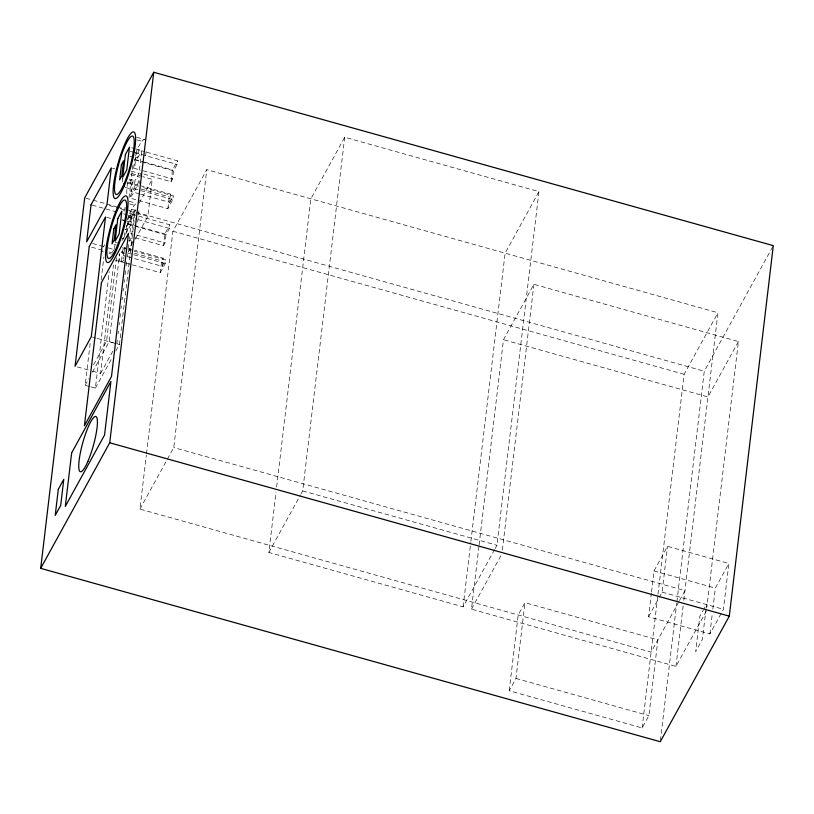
<?xml version="1.0" encoding="UTF-8"?>
<svg xmlns="http://www.w3.org/2000/svg" width="814" height="814" viewBox="0 0 814 814"><rect width="100%" height="100%" fill="white"/><g stroke="black" fill="none" stroke-linecap="round" stroke-linejoin="round"><path stroke-width="0.61" stroke-dasharray="4.07 3.05" d="M89.723 386.569L85.185 385.297L90.242 342.704M101.16 279.812L103.856 257.122M90.863 386.884L95.411 388.156L109.249 271.642M114.387 249.338L115.222 242.338L117.491 242.979M122.405 181.848L122.822 178.347L121.673 180.443M92.654 371.194L100.61 373.423L113.482 265.028M116.504 257.824L106.624 341.015L93.386 365.089M92.389 372.181L109.208 341.595L119.627 253.897M124.684 211.294L125.132 207.539L123.331 210.816M115.486 260.338L121.408 261.793L123.189 246.795M124.379 236.803L125.264 229.304M132.865 165.313L129.009 197.802L167.857 208.669L172.863 199.562L173.301 195.94L141.728 187.108M126.923 225.142L126.099 232.143L127.249 230.047L128.215 221.876L127.065 223.972L165.914 234.839L169.434 228.439L169.861 224.817L131.013 213.95L127.116 221.032M139.428 193.844L130.922 191.473L131.899 183.303L133.048 181.207L129.64 180.25M133.7 168.142L134.666 159.971L135.816 157.885L134.849 166.046L133.7 168.142L140.71 170.106M124.613 252.208L125.448 245.207M130.922 191.473L132.082 189.377L133.048 181.207M126.658 220.991L130.067 221.947L131.013 213.95M138.97 180.505A30.281 5.779 -74.4 0 1 129.487 197.741L134.015 188.685L134.961 180.688L139.031 173.301L141.728 150.57L136.152 149.003M135.399 157.316L137.668 157.957L138.614 149.949L144.689 151.648M116.85 343.874L117.297 340.089M118.05 333.791L118.345 331.267M119.098 324.969L119.393 322.446M119.994 317.409L120.441 313.624M121.042 308.577L121.337 306.064M122.09 299.756L122.385 297.242M123.138 290.934L123.433 288.41M124.186 282.112L124.481 279.589M125.081 274.552L125.529 270.767M126.129 265.73L126.577 261.945M127.177 256.909L127.472 254.385M128.225 248.077L128.561 244.658M129.273 239.255L129.568 236.742M130.026 232.305L131.939 216.249L135.521 209.727M129.66 213.309L134.127 214.56L131.43 237.301L129.1 241.514M115.832 351.007L119.434 344.454L135.358 210.399L129.67 208.811M131.96 244.129L132.234 241.799M139.143 183.638L139.418 181.298M140.11 175.468L140.384 173.138M135.297 239.174L147.843 216.361L152.238 179.314L142.613 176.628M132.336 264.855L160.256 272.67L161.66 260.877L163.146 258.17L134.839 250.244M135.144 237.8L163.461 245.716L164.855 233.933L169.861 224.817M167.857 208.669L169.261 196.876L170.747 194.17L141.26 185.918M143.925 174.135L171.062 181.726L172.456 169.933L177.462 160.826L145.899 151.994M132.478 249.583L124.298 247.293L123.321 255.464L162.179 266.331L163.146 258.17M163.461 245.716L164.947 243.01L165.914 234.839M140.639 194.19L169.78 202.34L170.747 194.17M171.062 181.726L172.548 179.019L173.514 170.848L177.035 164.448L177.462 160.826M160.256 272.67L165.262 263.553L165.7 259.931L128.063 249.399M678.917 601.597L651.119 652.156L139.927 509.106L146.347 455.046M146.489 453.785L172.924 231.237L206.766 169.678L717.958 312.729L683.729 600.915M139.927 509.106L173.758 447.558L206.766 169.678M494.536 549.674L463.115 606.827L268.854 552.472L276.038 492.063M276.628 487.026L310.856 198.809L344.698 137.261L538.949 191.616L496.947 545.278L495.136 548.575M300.885 494.21L302.696 490.913L344.698 137.261M463.115 606.827L470.736 542.643M470.889 541.381L505.118 253.164L538.949 191.616M706.41 610.988L675.956 666.391L471.479 609.167L478.958 546.214M479.1 544.953L503.479 339.713L533.933 284.32L738.41 341.534L706.857 607.213M502.38 549.999L533.933 284.32M509.208 690.75L518.203 614.967L524.969 602.655L657.885 639.845L648.88 715.628L642.114 727.94L509.208 690.75L515.974 678.438L524.969 602.655M721.082 613.583L709.9 633.923L648.555 616.758L651.353 593.233M651.495 591.992L653.998 570.95L667.531 546.326L728.876 563.491L723.432 609.299L721.672 612.515M642.114 727.94L657.834 595.573M657.987 594.322L684.116 374.287L717.958 312.729M659.147 597.486L662.087 592.134L667.531 546.326M660.419 740.465L676.729 603.103M676.882 601.841L704.273 371.225L772.69 246.764M675.956 666.391L683.129 605.952M706.023 608.892L702.401 639.377L695.634 651.688L699.826 616.32L703.215 610.164M706.165 607.671L706.603 604.008L703.774 609.147M709.9 633.923L712.25 614.112M712.84 609.157L715.343 588.115L728.876 563.491M135.277 156.023L138.614 149.949M137.668 157.957L141.728 150.57M103.51 246.876L104.711 244.688M139.102 203.215L152.238 179.314M112.525 251.923L113.726 249.735M126.343 226.791L135.358 210.399M130.067 221.947L134.127 214.56M122.049 240.547L131.074 224.135L127.666 223.178M125.051 262.81L121.408 261.793L124.186 256.736M128.134 252.208L131.115 246.784M169.78 202.34L173.301 195.94M85.185 385.297L88.787 378.744M100.61 373.423L113.238 350.437M162.179 266.331L165.7 259.931M95.411 388.156L112.22 357.57M268.854 552.472L300.285 495.309M471.479 609.167L501.322 554.883M738.41 341.534L707.956 396.937L503.479 339.713M648.555 616.758L658.557 598.555M679.517 600.498L684.95 590.608L173.758 447.558M121.408 261.793L121.886 261.732A30.281 5.779 -74.4 0 0 123.901 259.931M136.833 137.322L144.648 139.509A30.281 5.779 -74.4 0 0 135.612 153.52M137.139 139.916L143.834 141.789M131.685 147.761L135.032 148.697M130.23 151.353L133.638 152.299M134.778 152.625L177.035 164.448M130.138 156.298L133.547 157.244M134.819 159.402L143.325 161.782M144.536 162.118L172.456 169.933M134.666 159.971L173.514 170.848M143.05 170.767L172.548 179.019M131.217 171.113L139.031 173.301M112.546 168.213L114.947 168.885M131.787 173.596L141.412 176.282M130.708 174.654L139.632 177.157M129.284 179.1L134.961 180.688M127.35 182.031L140.079 185.592M127.625 183.16L140.517 186.762M140.944 188.96L169.261 196.876M134.015 188.685L172.863 199.562M125.264 187.464L132.082 189.377M129.233 201.323L135.928 203.195M129.538 203.907L136.233 205.789M85.928 198.189L92.053 199.898M93.274 200.244L105.515 203.673M106.746 204.009L116.534 206.756M117.765 207.102L125.112 209.157M126.333 209.493L134.9 211.894M136.131 212.24L704.273 371.225M109.351 205.596L118.966 208.292M120.177 208.628L124.99 209.971M129.792 211.314L147.843 216.361M92.247 205.138L116.3 211.874M123.514 213.889L127.126 214.906M128.327 215.242L131.939 216.249M128.317 216.931L136.66 219.271M137.871 219.607L169.434 228.439M172.924 231.237L684.116 374.287M122.11 219.719L125.519 220.675M122.538 220.289L125.946 221.245M106.695 217.307L113.767 219.292M127.218 223.402L164.855 233.933M124.98 229.406L127.249 230.047M130.769 233.445L133.109 234.096M136.63 235.083L164.947 243.01M121.988 238.339L124.227 238.97M128.683 240.211L132.031 241.148M114.072 244.434L116.341 245.075M122.304 247.792L125.712 248.748M134.524 253.286L161.66 260.877M127.625 253.022L132.489 254.385M133.7 254.721L165.262 263.553M92.654 243.539L107.082 247.578M108.293 247.914L114.306 249.593M121.52 251.618L123.921 252.289M121.072 252.421L124.481 253.368M91.626 247.191L103.419 250.488M109.147 252.086L113.695 253.358M101.109 251.241L103.378 251.882M109.056 253.469L111.325 254.1M126.262 263.156L131.115 264.509M109.208 341.595L116.026 343.498M117.165 343.813L119.434 344.454M92.47 337.047L96.011 338.044M97.192 338.37L115.71 343.559M77.401 366.931L89.204 370.228M653.998 570.95L715.343 588.115M302.696 490.913L496.947 545.278M662.087 592.134L723.432 609.299M515.974 678.438L648.88 715.628M138.909 210.775A30.281 5.779 -74.4 0 1 138.085 218.691M137.902 219.821A30.281 5.779 -74.4 0 1 137.485 222.151M132.194 242.124A30.281 5.779 -74.4 0 1 128.805 251.017M121.062 261.894A30.281 5.779 -74.4 0 1 119.241 253.765M127.167 219.749A30.281 5.779 -74.4 0 1 136.213 203.663M146.133 151.465A30.281 5.779 -74.4 0 1 145.085 158.16M126.831 193.651A30.281 5.779 -74.4 0 1 127.625 182.712"/><path stroke-width="1.22" d="M40.7 568.345L84.707 197.843L153.734 72.273L773.3 245.655L729.293 616.157L660.266 741.727L40.7 568.345L109.727 442.775L153.734 72.273M109.727 442.775L729.293 616.157M91.036 204.802L86.64 241.85L106.939 204.925L111.345 167.867L91.036 204.802M58.313 489.285L55.21 515.394L60.694 505.423L63.797 479.314L58.313 489.285M89.265 246.53L75.051 366.269L91.29 336.721L105.515 216.982L89.265 246.53M71.663 452.869L65.293 506.44L104.548 435.042L110.918 381.461L71.663 452.869M101.424 282.59L84.422 425.732L111.498 376.495L128.5 233.343L101.424 282.59M113.828 228.703L112.027 243.864L114.194 239.927L115.995 224.766L113.828 228.703M121.428 164.713L119.627 179.863L121.795 175.926L123.596 160.775L121.428 164.713M117.796 218.518L115.1 241.249L119.159 233.862L121.856 211.131L117.796 218.518M125.397 154.518L122.7 177.259L126.76 169.872L129.457 147.131L125.397 154.518M124.094 186.203A34.605 6.614 -74.4 0 0 134.31 132.295A34.605 6.614 -74.4 0 0 114.754 177.32A34.605 6.614 -74.4 0 0 124.094 186.203M116.494 250.193A34.605 6.614 -74.4 0 0 126.709 196.286A34.605 6.614 -74.4 0 0 107.153 241.32A34.605 6.614 -74.4 0 0 116.494 250.193M87.851 461.446A28.663 5.474 -74.4 0 0 96.296 416.799A28.663 5.474 -74.4 0 0 80.108 454.09A28.663 5.474 -74.4 0 0 87.851 461.446M116.534 247.578A30.281 5.779 -74.4 0 0 125.468 200.407A30.281 5.779 -74.4 0 0 108.354 239.815A30.281 5.779 -74.4 0 0 116.534 247.578M124.135 183.588A30.281 5.779 -74.4 0 0 133.069 136.416A30.281 5.779 -74.4 0 0 115.954 175.814A30.281 5.779 -74.4 0 0 124.135 183.588"/></g></svg>
